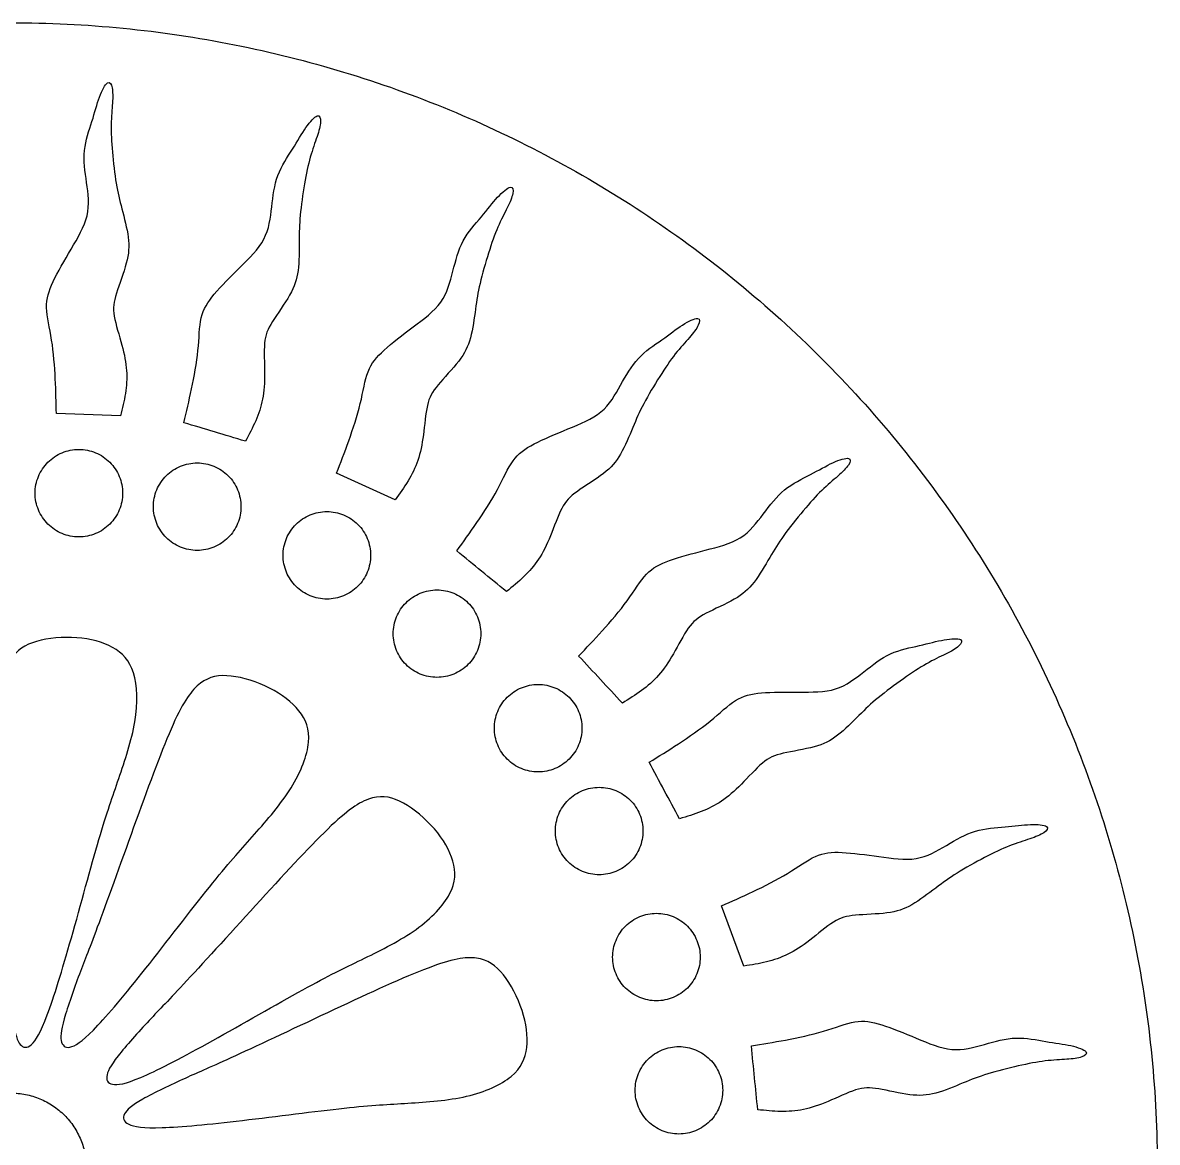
# Model space of a CAD drawing. Header units: millimetres. Extents: x -91 to 91, y -103 to 91.
# Drawn here: x -61.3 to -32.01, y 62.29 to 91.21 of the extents above; entities that cross this region are included whole.
import ezdxf

# ---------------------------------------------------------------- set-up
doc = ezdxf.new("R2010")
doc.units = ezdxf.units.MM
doc.header["$MEASUREMENT"] = 0
doc.layers.add('DV1_Layer_1', color=7, linetype='Continuous')

msp = doc.modelspace()

# ---------------------------------------------------------------- linework, layer by layer
at = {"layer": 'DV1_Layer_1', "color": 5, "linetype": 'Continuous'}
for p, q in [((-58.775, 81.055), (-60.432, 81.115)), ((-42.684, 66.845), (-43.263, 68.399))]:
    msp.add_line(p, q, dxfattribs=at)
for points in [[(-32.01, 61.61), (-32.01, 63.547), (-32.392, 67.422), (-34.087, 73.01), (-36.84, 78.161), (-40.545, 82.675), (-45.059, 86.38), (-50.21, 89.133), (-55.798, 90.828), (-61.61, 91.4), (-67.422, 90.828), (-73.01, 89.133), (-78.16, 86.38), (-82.675, 82.675), (-86.38, 78.161), (-89.132, 73.01), (-90.828, 67.422), (-91.4, 61.61), (-90.828, 55.798), (-89.132, 50.21), (-86.38, 45.059), (-82.675, 40.545), (-78.16, 36.84), (-73.01, 34.087), (-67.422, 32.392), (-61.61, 31.82), (-55.798, 32.392), (-50.21, 34.087), (-45.059, 36.84), (-40.545, 40.545), (-36.84, 45.059), (-34.087, 50.21), (-32.392, 55.798), (-32.01, 59.673), (-32.01, 61.61)], [(-60.462, 82.01), (-60.479, 82.332), (-60.532, 83.051), (-60.751, 83.89), (-60.572, 84.469), (-60.053, 85.367), (-59.534, 86.225), (-59.653, 87.084), (-59.773, 87.922), (-59.494, 88.681), (-59.334, 89.32), (-59.094, 89.759), (-58.975, 89.559), (-58.975, 89.16), (-59.034, 88.601), (-58.995, 87.902), (-58.895, 87.004), (-58.755, 86.445), (-58.535, 85.627), (-58.575, 85.048), (-58.935, 84.149), (-58.995, 83.69), (-58.715, 82.852), (-58.595, 82.213), (-58.635, 81.634), (-58.728, 81.248), (-58.775, 81.055)], [(-60.432, 81.115), (-60.439, 81.401), (-60.445, 81.687), (-60.462, 82.01)], [(-57.141, 80.879), (-57.075, 81.157), (-57.009, 81.436), (-56.943, 81.752)], [(-55.554, 80.4), (-56.083, 80.559), (-56.612, 80.719), (-57.141, 80.879)], [(-53.198, 79.575), (-53.095, 79.842), (-52.991, 80.109), (-52.883, 80.413)], [(-58.723, 79.058), (-58.723, 79.132), (-58.738, 79.28), (-58.803, 79.493), (-58.908, 79.69), (-59.049, 79.862), (-59.221, 80.004), (-59.418, 80.109), (-59.631, 80.174), (-59.853, 80.195), (-60.075, 80.174), (-60.288, 80.109), (-60.485, 80.004), (-60.657, 79.862), (-60.798, 79.69), (-60.903, 79.493), (-60.968, 79.28), (-60.99, 79.058), (-60.968, 78.837), (-60.903, 78.623), (-60.798, 78.427), (-60.657, 78.254), (-60.485, 78.113), (-60.288, 78.008), (-60.075, 77.943), (-59.853, 77.921), (-59.631, 77.943), (-59.418, 78.008), (-59.221, 78.113), (-59.049, 78.254), (-58.908, 78.427), (-58.803, 78.623), (-58.738, 78.837), (-58.723, 78.984), (-58.723, 79.058)], [(-55.754, 78.278), (-55.725, 78.346), (-55.682, 78.488), (-55.66, 78.71), (-55.682, 78.932), (-55.747, 79.145), (-55.852, 79.342), (-55.993, 79.515), (-56.166, 79.656), (-56.362, 79.761), (-56.575, 79.826), (-56.797, 79.848), (-57.019, 79.826), (-57.232, 79.761), (-57.429, 79.656), (-57.601, 79.514), (-57.743, 79.342), (-57.848, 79.145), (-57.913, 78.932), (-57.935, 78.71), (-57.912, 78.489), (-57.848, 78.275), (-57.743, 78.079), (-57.601, 77.906), (-57.429, 77.765), (-57.232, 77.66), (-57.019, 77.595), (-56.797, 77.573), (-56.575, 77.595), (-56.362, 77.66), (-56.166, 77.765), (-55.993, 77.906), (-55.852, 78.079), (-55.782, 78.21), (-55.754, 78.278)], [(-51.69, 78.885), (-52.193, 79.115), (-52.695, 79.345), (-53.198, 79.575)], [(-52.406, 77.021), (-52.378, 77.089), (-52.335, 77.232), (-52.313, 77.453), (-52.335, 77.675), (-52.4, 77.889), (-52.505, 78.085), (-52.646, 78.258), (-52.818, 78.399), (-53.015, 78.504), (-53.228, 78.569), (-53.45, 78.591), (-53.672, 78.569), (-53.885, 78.504), (-54.082, 78.399), (-54.254, 78.258), (-54.395, 78.085), (-54.5, 77.889), (-54.565, 77.675), (-54.587, 77.453), (-54.565, 77.232), (-54.5, 77.018), (-54.395, 76.822), (-54.254, 76.649), (-54.082, 76.508), (-53.885, 76.403), (-53.672, 76.338), (-53.45, 76.316), (-53.228, 76.338), (-53.015, 76.403), (-52.818, 76.508), (-52.646, 76.649), (-52.504, 76.822), (-52.435, 76.953), (-52.406, 77.021)], [(-50.095, 77.566), (-49.927, 77.798), (-49.76, 78.03), (-49.578, 78.297)], [(-48.812, 76.516), (-49.24, 76.866), (-49.667, 77.216), (-50.095, 77.566)], [(-49.808, 74.632), (-49.756, 74.684), (-49.661, 74.799), (-49.556, 74.996), (-49.492, 75.209), (-49.47, 75.431), (-49.492, 75.653), (-49.556, 75.866), (-49.661, 76.063), (-49.803, 76.235), (-49.975, 76.377), (-50.172, 76.482), (-50.385, 76.546), (-50.607, 76.568), (-50.829, 76.546), (-51.042, 76.482), (-51.239, 76.377), (-51.411, 76.235), (-51.553, 76.063), (-51.658, 75.866), (-51.722, 75.653), (-51.744, 75.431), (-51.722, 75.209), (-51.658, 74.996), (-51.553, 74.799), (-51.411, 74.627), (-51.239, 74.485), (-51.042, 74.38), (-50.829, 74.316), (-50.607, 74.294), (-50.385, 74.316), (-50.172, 74.38), (-49.975, 74.485), (-49.86, 74.58), (-49.808, 74.632)], [(-46.951, 74.852), (-46.753, 75.059), (-46.555, 75.266), (-46.339, 75.506)], [(-45.821, 73.638), (-46.198, 74.043), (-46.574, 74.448), (-46.951, 74.852)], [(-47.197, 72.19), (-47.144, 72.242), (-47.05, 72.357), (-46.945, 72.554), (-46.88, 72.767), (-46.859, 72.989), (-46.88, 73.211), (-46.945, 73.424), (-47.05, 73.621), (-47.192, 73.793), (-47.364, 73.934), (-47.56, 74.039), (-47.774, 74.104), (-47.995, 74.126), (-48.217, 74.104), (-48.431, 74.039), (-48.627, 73.934), (-48.799, 73.793), (-48.941, 73.621), (-49.046, 73.424), (-49.111, 73.211), (-49.132, 72.989), (-49.111, 72.767), (-49.046, 72.554), (-48.941, 72.357), (-48.799, 72.185), (-48.627, 72.043), (-48.431, 71.938), (-48.217, 71.874), (-47.995, 71.852), (-47.774, 71.874), (-47.56, 71.938), (-47.364, 72.043), (-47.249, 72.138), (-47.197, 72.19)], [(-45.13, 72.11), (-44.886, 72.26), (-44.642, 72.41), (-44.372, 72.587)], [(-44.346, 70.648), (-44.607, 71.136), (-44.868, 71.623), (-45.13, 72.11)], [(-45.987, 69.289), (-45.919, 69.318), (-45.788, 69.388), (-45.615, 69.529), (-45.474, 69.701), (-45.369, 69.898), (-45.304, 70.111), (-45.282, 70.333), (-45.304, 70.555), (-45.369, 70.768), (-45.474, 70.965), (-45.615, 71.137), (-45.788, 71.278), (-45.985, 71.383), (-46.198, 71.448), (-46.42, 71.47), (-46.641, 71.448), (-46.855, 71.383), (-47.051, 71.279), (-47.224, 71.137), (-47.365, 70.965), (-47.47, 70.768), (-47.535, 70.555), (-47.557, 70.333), (-47.535, 70.111), (-47.47, 69.898), (-47.365, 69.701), (-47.224, 69.529), (-47.051, 69.388), (-46.855, 69.283), (-46.641, 69.218), (-46.42, 69.196), (-46.198, 69.218), (-46.056, 69.261), (-45.987, 69.289)], [(-43.263, 68.399), (-43.001, 68.515), (-42.74, 68.63), (-42.448, 68.769)], [(-44.509, 66.034), (-44.441, 66.062), (-44.31, 66.132), (-44.137, 66.273), (-43.996, 66.446), (-43.891, 66.642), (-43.826, 66.856), (-43.804, 67.077), (-43.826, 67.299), (-43.891, 67.512), (-43.996, 67.709), (-44.137, 67.882), (-44.31, 68.023), (-44.506, 68.128), (-44.72, 68.193), (-44.941, 68.215), (-45.163, 68.193), (-45.376, 68.128), (-45.573, 68.023), (-45.746, 67.882), (-45.887, 67.709), (-45.992, 67.512), (-46.057, 67.299), (-46.079, 67.077), (-46.057, 66.856), (-45.992, 66.642), (-45.887, 66.446), (-45.746, 66.273), (-45.573, 66.132), (-45.376, 66.027), (-45.163, 65.962), (-44.941, 65.94), (-44.72, 65.962), (-44.577, 66.005), (-44.509, 66.034)], [(-44.361, 62.507), (-44.287, 62.507), (-44.139, 62.522), (-43.926, 62.586), (-43.73, 62.692), (-43.557, 62.833), (-43.416, 63.005), (-43.311, 63.202), (-43.246, 63.415), (-43.224, 63.637), (-43.246, 63.859), (-43.311, 64.072), (-43.416, 64.269), (-43.557, 64.441), (-43.73, 64.582), (-43.926, 64.688), (-44.139, 64.752), (-44.361, 64.774), (-44.583, 64.752), (-44.796, 64.688), (-44.993, 64.582), (-45.165, 64.441), (-45.307, 64.269), (-45.412, 64.072), (-45.477, 63.859), (-45.498, 63.637), (-45.477, 63.415), (-45.412, 63.202), (-45.307, 63.005), (-45.165, 62.833), (-44.993, 62.692), (-44.796, 62.586), (-44.583, 62.522), (-44.435, 62.507), (-44.361, 62.507)], [(-42.49, 64.785), (-42.207, 64.83), (-41.924, 64.875), (-41.607, 64.936)], [(-42.325, 63.135), (-42.38, 63.685), (-42.435, 64.235), (-42.49, 64.785)], [(-59.653, 61.61), (-59.653, 61.738), (-59.678, 61.994), (-59.791, 62.363), (-59.973, 62.704), (-60.217, 63.002), (-60.516, 63.247), (-60.856, 63.429), (-61.226, 63.541), (-61.61, 63.579), (-61.994, 63.541), (-62.363, 63.429), (-62.704, 63.247), (-63.002, 63.002), (-63.247, 62.704), (-63.429, 62.363), (-63.541, 61.994), (-63.579, 61.61), (-63.541, 61.226), (-63.429, 60.856), (-63.247, 60.516), (-63.002, 60.217), (-62.704, 59.973), (-62.363, 59.791), (-61.994, 59.679), (-61.61, 59.641), (-61.226, 59.679), (-60.856, 59.791), (-60.516, 59.973), (-60.217, 60.217), (-59.973, 60.516), (-59.791, 60.856), (-59.678, 61.226), (-59.653, 61.482), (-59.653, 61.61)]]:
    msp.add_open_spline(points, degree=3, dxfattribs=at)
for points, knots in [([(-56.943, 81.752), (-56.877, 82.068), (-56.811, 82.423), (-56.746, 83.066), (-56.746, 83.355), (-56.692, 83.585), (-56.638, 83.815), (-56.531, 83.987), (-56.356, 84.195), (-56.181, 84.404), (-55.938, 84.649), (-55.696, 84.889), (-55.454, 85.128), (-55.214, 85.361), (-54.94, 85.88), (-54.906, 86.167), (-54.873, 86.451), (-54.839, 86.735), (-54.807, 87.015), (-54.714, 87.266), (-54.62, 87.517), (-54.466, 87.737), (-54.336, 87.944), (-54.206, 88.151), (-53.995, 88.536), (-53.766, 88.778), (-53.63, 88.825), (-53.608, 88.751), (-53.62, 88.547), (-53.654, 88.419), (-53.755, 88.115), (-53.821, 87.94), (-53.934, 87.536), (-53.98, 87.307), (-54.026, 87.044), (-54.071, 86.78), (-54.114, 86.482), (-54.161, 85.992), (-54.163, 85.8), (-54.163, 85.563), (-54.164, 85.326), (-54.162, 85.043), (-54.223, 84.577), (-54.285, 84.394), (-54.411, 84.173), (-54.538, 83.952), (-54.73, 83.692), (-54.855, 83.491), (-54.98, 83.29), (-55.039, 83.147), (-55.058, 82.929), (-55.078, 82.71), (-55.059, 82.416), (-55.057, 82.161), (-55.055, 81.906), (-55.07, 81.69), (-55.109, 81.49), (-55.148, 81.291), (-55.21, 81.107), (-55.288, 80.928), (-55.366, 80.749), (-55.46, 80.575), (-55.554, 80.4)], [0, 0, 0, 0, 0.037037, 0.037037, 0.0740741, 0.0740741, 0.0740741, 0.1111111, 0.1111111, 0.1111111, 0.1481481, 0.1481481, 0.1481481, 0.1851852, 0.1851852, 0.2222222, 0.2222222, 0.2222222, 0.2592593, 0.2592593, 0.2592593, 0.2962963, 0.2962963, 0.2962963, 0.3333333, 0.3703704, 0.3703704, 0.4074074, 0.4074074, 0.4444444, 0.4444444, 0.4814815, 0.4814815, 0.5185185, 0.5185185, 0.5185185, 0.5555556, 0.5555556, 0.5925926, 0.5925926, 0.5925926, 0.6296296, 0.6296296, 0.6666667, 0.6666667, 0.6666667, 0.7037037, 0.7037037, 0.7037037, 0.7407407, 0.7407407, 0.7407407, 0.7777778, 0.7777778, 0.7777778, 0.8148148, 0.8148148, 0.8148148, 0.8518519, 0.8518519, 0.8518519, 0.8888889, 0.8888889, 0.8888889, 0.8888889]), ([(-52.883, 80.413), (-52.775, 80.718), (-52.662, 81.06), (-52.51, 81.688), (-52.47, 81.975), (-52.386, 82.195), (-52.302, 82.416), (-52.173, 82.572), (-51.971, 82.754), (-51.769, 82.937), (-51.495, 83.148), (-51.223, 83.352), (-50.951, 83.556), (-50.681, 83.755), (-50.51, 83.993), (-50.339, 84.232), (-50.194, 84.792), (-50.054, 85.339), (-49.928, 85.574), (-49.801, 85.81), (-49.618, 86.008), (-49.462, 86.195), (-49.305, 86.382), (-49.174, 86.559), (-49.044, 86.699), (-48.914, 86.84), (-48.784, 86.945), (-48.713, 86.959), (-48.643, 86.973), (-48.631, 86.896), (-48.651, 86.796), (-48.671, 86.696), (-48.722, 86.573), (-48.862, 86.286), (-48.952, 86.121), (-49.035, 85.929), (-49.119, 85.736), (-49.196, 85.516), (-49.276, 85.261), (-49.356, 85.006), (-49.44, 84.717), (-49.496, 84.477), (-49.552, 84.238), (-49.58, 84.048), (-49.646, 83.578), (-49.682, 83.298), (-49.744, 83.071), (-49.805, 82.844), (-49.891, 82.671), (-50.047, 82.469), (-50.203, 82.267), (-50.428, 82.036), (-50.579, 81.854), (-50.73, 81.672), (-50.807, 81.538), (-50.856, 81.324), (-50.905, 81.11), (-50.926, 80.816), (-50.959, 80.563), (-50.992, 80.31), (-51.036, 80.098), (-51.102, 79.906), (-51.167, 79.713), (-51.253, 79.54), (-51.355, 79.373), (-51.456, 79.206), (-51.573, 79.046), (-51.69, 78.885)], [0, 0, 0, 0, 0.037037, 0.037037, 0.0740741, 0.0740741, 0.0740741, 0.1111111, 0.1111111, 0.1111111, 0.1481481, 0.1481481, 0.1481481, 0.1851852, 0.1851852, 0.1851852, 0.2222222, 0.2592593, 0.2592593, 0.2592593, 0.2962963, 0.2962963, 0.2962963, 0.3333333, 0.3333333, 0.3333333, 0.3703704, 0.3703704, 0.3703704, 0.4074074, 0.4074074, 0.4074074, 0.4444444, 0.4444444, 0.4814815, 0.4814815, 0.4814815, 0.5185185, 0.5185185, 0.5185185, 0.5555556, 0.5555556, 0.5555556, 0.5925926, 0.5925926, 0.6296296, 0.6296296, 0.6296296, 0.6666667, 0.6666667, 0.6666667, 0.7037037, 0.7037037, 0.7037037, 0.7407407, 0.7407407, 0.7407407, 0.7777778, 0.7777778, 0.7777778, 0.8148148, 0.8148148, 0.8148148, 0.8518519, 0.8518519, 0.8518519, 0.8888889, 0.8888889, 0.8888889, 0.8888889]), ([(-49.578, 78.297), (-49.396, 78.564), (-49.199, 78.866), (-49.046, 79.151), (-48.893, 79.435), (-48.782, 79.702), (-48.644, 79.894), (-48.507, 80.086), (-48.342, 80.204), (-48.101, 80.329), (-47.859, 80.455), (-47.54, 80.589), (-47.225, 80.717), (-46.91, 80.846), (-46.599, 80.969), (-46.373, 81.157), (-46.147, 81.345), (-46.006, 81.597), (-45.867, 81.846), (-45.727, 82.095), (-45.59, 82.342), (-45.226, 82.734), (-44.999, 82.879), (-44.799, 83.02), (-44.6, 83.161), (-44.429, 83.299), (-44.267, 83.401), (-44.106, 83.504), (-43.954, 83.573), (-43.81, 83.564), (-43.818, 83.487), (-43.863, 83.395), (-43.907, 83.303), (-43.988, 83.197), (-44.092, 83.076), (-44.197, 82.955), (-44.325, 82.819), (-44.584, 82.489), (-44.715, 82.295), (-44.857, 82.069), (-45, 81.843), (-45.154, 81.585), (-45.384, 81.15), (-45.46, 80.973), (-45.551, 80.754), (-45.642, 80.535), (-45.749, 80.273), (-45.983, 79.866), (-46.11, 79.721), (-46.514, 79.409), (-46.791, 79.243), (-46.983, 79.105), (-47.176, 78.967), (-47.284, 78.857), (-47.386, 78.663), (-47.488, 78.468), (-47.582, 78.19), (-47.678, 77.953), (-47.774, 77.717), (-47.871, 77.523), (-47.983, 77.353), (-48.096, 77.184), (-48.223, 77.038), (-48.364, 76.903), (-48.504, 76.767), (-48.658, 76.641), (-48.812, 76.516)], [0, 0, 0, 0, 0.037037, 0.037037, 0.037037, 0.0740741, 0.0740741, 0.0740741, 0.1111111, 0.1111111, 0.1111111, 0.1481481, 0.1481481, 0.1481481, 0.1851852, 0.1851852, 0.1851852, 0.2222222, 0.2222222, 0.2222222, 0.2592593, 0.2592593, 0.2962963, 0.2962963, 0.2962963, 0.3333333, 0.3333333, 0.3333333, 0.3703704, 0.3703704, 0.4074074, 0.4074074, 0.4074074, 0.4444444, 0.4444444, 0.4444444, 0.4814815, 0.4814815, 0.5185185, 0.5185185, 0.5185185, 0.5555556, 0.5555556, 0.5925926, 0.5925926, 0.5925926, 0.6296296, 0.6296296, 0.6666667, 0.6666667, 0.7037037, 0.7037037, 0.7037037, 0.7407407, 0.7407407, 0.7407407, 0.7777778, 0.7777778, 0.7777778, 0.8148148, 0.8148148, 0.8148148, 0.8518519, 0.8518519, 0.8518519, 0.8888889, 0.8888889, 0.8888889, 0.8888889]), ([(-46.339, 75.506), (-46.123, 75.746), (-45.887, 76.019), (-45.697, 76.28), (-45.506, 76.541), (-45.36, 76.791), (-45.198, 76.963), (-45.036, 77.134), (-44.857, 77.228), (-44.6, 77.32), (-44.344, 77.412), (-44.01, 77.501), (-43.68, 77.586), (-43.351, 77.671), (-43.026, 77.751), (-42.528, 78.061), (-42.353, 78.292), (-42.182, 78.52), (-42.01, 78.748), (-41.841, 78.974), (-41.426, 79.313), (-41.182, 79.426), (-40.965, 79.539), (-40.749, 79.652), (-40.561, 79.765), (-40.387, 79.845), (-40.212, 79.925), (-40.052, 79.972), (-39.982, 79.958), (-39.911, 79.944), (-39.93, 79.868), (-39.987, 79.784), (-40.043, 79.699), (-40.137, 79.605), (-40.257, 79.499), (-40.377, 79.393), (-40.523, 79.275), (-40.674, 79.13), (-40.824, 78.984), (-40.979, 78.81), (-41.151, 78.605), (-41.323, 78.4), (-41.511, 78.165), (-41.655, 77.965), (-41.798, 77.765), (-41.897, 77.6), (-42.017, 77.396), (-42.137, 77.191), (-42.278, 76.946), (-42.565, 76.574), (-42.857, 76.32), (-43.45, 76.066), (-43.869, 75.845), (-43.991, 75.751), (-44.245, 75.393), (-44.377, 75.13), (-44.504, 74.909), (-44.631, 74.688), (-44.753, 74.509), (-44.887, 74.356), (-45.022, 74.203), (-45.167, 74.076), (-45.325, 73.961), (-45.483, 73.845), (-45.652, 73.742), (-45.821, 73.638)], [0, 0, 0, 0, 0.037037, 0.037037, 0.037037, 0.0740741, 0.0740741, 0.0740741, 0.1111111, 0.1111111, 0.1111111, 0.1481481, 0.1481481, 0.1481481, 0.1851852, 0.1851852, 0.2222222, 0.2222222, 0.2222222, 0.2592593, 0.2592593, 0.2962963, 0.2962963, 0.2962963, 0.3333333, 0.3333333, 0.3333333, 0.3703704, 0.3703704, 0.3703704, 0.4074074, 0.4074074, 0.4074074, 0.4444444, 0.4444444, 0.4444444, 0.4814815, 0.4814815, 0.4814815, 0.5185185, 0.5185185, 0.5185185, 0.5555556, 0.5555556, 0.5555556, 0.5925926, 0.5925926, 0.5925926, 0.6296296, 0.6296296, 0.6666667, 0.7037037, 0.7037037, 0.7407407, 0.7407407, 0.7777778, 0.7777778, 0.7777778, 0.8148148, 0.8148148, 0.8148148, 0.8518519, 0.8518519, 0.8518519, 0.8888889, 0.8888889, 0.8888889, 0.8888889]), ([(-61.656, 68.042), (-61.683, 68.744), (-61.789, 70.913), (-61.909, 73.808), (-61.67, 74.866), (-61.031, 75.285), (-59.873, 75.385), (-58.915, 75.125), (-58.356, 74.547), (-58.316, 73.189), (-58.835, 71.632), (-59.274, 70.414), (-60.073, 67.419), (-60.711, 65.343), (-61.091, 64.704), (-61.39, 64.744), (-61.55, 65.243), (-61.603, 66.215), (-61.616, 66.618), (-61.63, 67.02), (-61.63, 67.34), (-61.656, 68.042)], [0, 0, 0, 0, 0.055556, 0.111111, 0.166667, 0.222222, 0.277778, 0.333333, 0.388889, 0.444444, 0.5, 0.555556, 0.611111, 0.666667, 0.722222, 0.777778, 0.833333, 0.888889, 0.888889, 0.888889, 1, 1, 1, 1]), ([(-44.372, 72.587), (-44.102, 72.764), (-43.805, 72.968), (-43.554, 73.172), (-43.303, 73.376), (-43.099, 73.581), (-42.698, 73.83), (-42.501, 73.876), (-42.229, 73.9), (-41.958, 73.923), (-41.612, 73.925), (-41.272, 73.923), (-40.932, 73.921), (-40.598, 73.916), (-40.036, 74.09), (-39.809, 74.269), (-39.361, 74.623), (-39.14, 74.798), (-38.653, 75.021), (-38.388, 75.068), (-37.912, 75.176), (-37.701, 75.238), (-37.512, 75.271), (-37.324, 75.304), (-37.157, 75.309), (-37.092, 75.277), (-37.028, 75.246), (-37.065, 75.178), (-37.141, 75.11), (-37.217, 75.042), (-37.332, 74.975), (-37.475, 74.903), (-37.618, 74.831), (-37.789, 74.755), (-37.972, 74.652), (-38.154, 74.549), (-38.349, 74.42), (-38.567, 74.266), (-38.785, 74.111), (-39.027, 73.932), (-39.217, 73.775), (-39.406, 73.618), (-39.544, 73.484), (-39.88, 73.149), (-40.078, 72.948), (-40.264, 72.805), (-40.45, 72.661), (-40.624, 72.575), (-40.87, 72.509), (-41.116, 72.442), (-41.435, 72.394), (-41.666, 72.341), (-41.896, 72.287), (-42.039, 72.227), (-42.207, 72.086), (-42.375, 71.946), (-42.57, 71.724), (-42.749, 71.543), (-42.928, 71.361), (-43.092, 71.219), (-43.429, 70.991), (-43.602, 70.906), (-43.784, 70.834), (-43.966, 70.763), (-44.156, 70.706), (-44.346, 70.648)], [0, 0, 0, 0, 0.037037, 0.037037, 0.037037, 0.0740741, 0.0740741, 0.1111111, 0.1111111, 0.1111111, 0.1481481, 0.1481481, 0.1481481, 0.1851852, 0.1851852, 0.2222222, 0.2222222, 0.2592593, 0.2592593, 0.2962963, 0.2962963, 0.3333333, 0.3333333, 0.3333333, 0.3703704, 0.3703704, 0.3703704, 0.4074074, 0.4074074, 0.4074074, 0.4444444, 0.4444444, 0.4444444, 0.4814815, 0.4814815, 0.4814815, 0.5185185, 0.5185185, 0.5185185, 0.5555556, 0.5555556, 0.5555556, 0.5925926, 0.5925926, 0.6296296, 0.6296296, 0.6296296, 0.6666667, 0.6666667, 0.6666667, 0.7037037, 0.7037037, 0.7037037, 0.7407407, 0.7407407, 0.7407407, 0.7777778, 0.7777778, 0.7777778, 0.8148148, 0.8148148, 0.8518519, 0.8518519, 0.8518519, 0.8888889, 0.8888889, 0.8888889, 0.8888889]), ([(-59.332, 67.965), (-59.088, 68.624), (-58.722, 69.647), (-58.373, 70.611), (-58.024, 71.576), (-57.691, 72.483), (-57.421, 73.084), (-57.15, 73.685), (-56.941, 73.98), (-56.712, 74.152), (-56.483, 74.323), (-56.232, 74.371), (-55.923, 74.336), (-55.613, 74.301), (-55.243, 74.184), (-54.612, 73.865), (-54.35, 73.663), (-54.17, 73.437), (-53.99, 73.211), (-53.892, 72.962), (-53.923, 72.625), (-53.954, 72.289), (-54.115, 71.866), (-54.375, 71.448), (-54.634, 71.029), (-54.993, 70.616), (-55.642, 69.884), (-55.933, 69.565), (-56.392, 68.995), (-56.851, 68.425), (-57.479, 67.605), (-58.024, 66.916), (-58.568, 66.227), (-59.03, 65.669), (-59.36, 65.316), (-59.69, 64.962), (-59.888, 64.814), (-60.174, 64.716), (-60.261, 64.767), (-60.297, 64.879), (-60.333, 64.991), (-60.319, 65.165), (-60.143, 65.798), (-59.982, 66.257), (-59.84, 66.634), (-59.698, 67.012), (-59.576, 67.307), (-59.332, 67.965)], [0, 0, 0, 0, 0.055556, 0.055556, 0.055556, 0.111111, 0.111111, 0.111111, 0.166667, 0.166667, 0.166667, 0.222222, 0.222222, 0.222222, 0.277778, 0.277778, 0.333333, 0.333333, 0.333333, 0.388889, 0.388889, 0.388889, 0.444444, 0.444444, 0.444444, 0.5, 0.5, 0.555556, 0.555556, 0.555556, 0.611111, 0.611111, 0.611111, 0.666667, 0.666667, 0.666667, 0.722222, 0.722222, 0.777778, 0.777778, 0.777778, 0.833333, 0.833333, 0.888889, 0.888889, 0.888889, 1, 1, 1, 1]), ([(-57.061, 66.474), (-56.583, 66.989), (-55.854, 67.794), (-55.162, 68.551), (-54.47, 69.309), (-53.816, 70.02), (-52.856, 70.923), (-52.55, 71.116), (-52.273, 71.187), (-51.995, 71.257), (-51.746, 71.205), (-51.473, 71.055), (-51.2, 70.904), (-50.903, 70.655), (-50.442, 70.118), (-50.278, 69.831), (-50.198, 69.554), (-50.118, 69.276), (-50.122, 69.008), (-50.28, 68.709), (-50.438, 68.41), (-50.748, 68.081), (-51.548, 67.507), (-52.037, 67.262), (-52.917, 66.834), (-53.308, 66.65), (-53.95, 66.3), (-54.593, 65.949), (-55.487, 65.432), (-56.254, 65.003), (-57.021, 64.575), (-57.661, 64.236), (-58.101, 64.037), (-58.541, 63.837), (-58.781, 63.775), (-58.931, 63.785), (-59.082, 63.794), (-59.143, 63.874), (-59.133, 63.992), (-59.124, 64.109), (-59.044, 64.265), (-58.842, 64.524), (-58.639, 64.782), (-58.315, 65.145), (-58.039, 65.439), (-57.764, 65.733), (-57.538, 65.959), (-57.061, 66.474)], [0, 0, 0, 0, 0.055556, 0.055556, 0.055556, 0.111111, 0.111111, 0.166667, 0.166667, 0.166667, 0.222222, 0.222222, 0.222222, 0.277778, 0.277778, 0.333333, 0.333333, 0.333333, 0.388889, 0.388889, 0.388889, 0.444444, 0.444444, 0.5, 0.5, 0.555556, 0.555556, 0.555556, 0.611111, 0.611111, 0.611111, 0.666667, 0.666667, 0.666667, 0.722222, 0.722222, 0.722222, 0.777778, 0.777778, 0.777778, 0.833333, 0.833333, 0.833333, 0.888889, 0.888889, 0.888889, 1, 1, 1, 1]), ([(-42.448, 68.769), (-42.156, 68.908), (-41.834, 69.07), (-41.558, 69.239), (-41.282, 69.407), (-41.052, 69.582), (-40.836, 69.678), (-40.62, 69.775), (-40.419, 69.793), (-40.147, 69.78), (-39.875, 69.767), (-39.532, 69.721), (-38.859, 69.626), (-38.528, 69.575), (-38.238, 69.623), (-37.949, 69.671), (-37.699, 69.818), (-37.453, 69.963), (-37.207, 70.108), (-36.965, 70.252), (-36.708, 70.329), (-36.452, 70.406), (-36.183, 70.417), (-35.697, 70.46), (-35.48, 70.492), (-35.288, 70.5), (-35.097, 70.507), (-34.931, 70.489), (-34.871, 70.449), (-34.811, 70.409), (-34.857, 70.347), (-34.942, 70.29), (-35.027, 70.233), (-35.149, 70.183), (-35.301, 70.131), (-35.452, 70.079), (-35.632, 70.026), (-35.827, 69.949), (-36.022, 69.872), (-36.232, 69.77), (-36.469, 69.647), (-36.706, 69.523), (-36.97, 69.378), (-37.179, 69.248), (-37.388, 69.118), (-37.542, 69.004), (-37.921, 68.718), (-38.145, 68.546), (-38.552, 68.312), (-38.736, 68.25), (-38.989, 68.218), (-39.242, 68.185), (-39.564, 68.181), (-39.8, 68.159), (-40.036, 68.137), (-40.185, 68.097), (-40.371, 67.98), (-40.556, 67.864), (-40.779, 67.671), (-40.981, 67.515), (-41.183, 67.359), (-41.364, 67.241), (-41.547, 67.151), (-41.729, 67.061), (-41.913, 66.999), (-42.102, 66.953), (-42.292, 66.907), (-42.488, 66.876), (-42.684, 66.845)], [0, 0, 0, 0, 0.037037, 0.037037, 0.037037, 0.0740741, 0.0740741, 0.0740741, 0.1111111, 0.1111111, 0.1111111, 0.1481481, 0.1481481, 0.1851852, 0.1851852, 0.1851852, 0.2222222, 0.2222222, 0.2222222, 0.2592593, 0.2592593, 0.2592593, 0.2962963, 0.2962963, 0.3333333, 0.3333333, 0.3333333, 0.3703704, 0.3703704, 0.3703704, 0.4074074, 0.4074074, 0.4074074, 0.4444444, 0.4444444, 0.4444444, 0.4814815, 0.4814815, 0.4814815, 0.5185185, 0.5185185, 0.5185185, 0.5555556, 0.5555556, 0.5555556, 0.5925926, 0.5925926, 0.6296296, 0.6296296, 0.6666667, 0.6666667, 0.6666667, 0.7037037, 0.7037037, 0.7037037, 0.7407407, 0.7407407, 0.7407407, 0.7777778, 0.7777778, 0.7777778, 0.8148148, 0.8148148, 0.8148148, 0.8518519, 0.8518519, 0.8518519, 0.8888889, 0.8888889, 0.8888889, 0.8888889]), ([(-55.81, 64.528), (-55.171, 64.821), (-54.19, 65.285), (-53.261, 65.72), (-52.332, 66.156), (-51.455, 66.562), (-50.839, 66.795), (-50.223, 67.029), (-49.866, 67.09), (-49.583, 67.049), (-49.299, 67.008), (-48.878, 66.722), (-48.343, 65.69), (-48.258, 65.034), (-48.323, 64.459), (-48.43, 64.213), (-48.95, 63.782), (-49.363, 63.597), (-49.842, 63.484), (-50.322, 63.372), (-50.867, 63.334), (-51.356, 63.304), (-51.844, 63.275), (-52.275, 63.255), (-53.003, 63.176), (-53.73, 63.098), (-54.754, 62.962), (-55.627, 62.86), (-56.499, 62.758), (-57.22, 62.69), (-58.186, 62.657), (-58.431, 62.693), (-58.702, 62.825), (-58.728, 62.923), (-58.675, 63.028), (-58.621, 63.133), (-58.488, 63.246), (-57.916, 63.569), (-57.477, 63.779), (-57.11, 63.946), (-56.743, 64.112), (-56.448, 64.234), (-55.81, 64.528)], [0, 0, 0, 0, 0.055556, 0.055556, 0.055556, 0.111111, 0.111111, 0.111111, 0.166667, 0.166667, 0.166667, 0.222222, 0.277778, 0.333333, 0.333333, 0.388889, 0.388889, 0.444444, 0.444444, 0.444444, 0.5, 0.5, 0.5, 0.555556, 0.555556, 0.555556, 0.611111, 0.611111, 0.611111, 0.666667, 0.666667, 0.722222, 0.722222, 0.777778, 0.777778, 0.777778, 0.833333, 0.833333, 0.888889, 0.888889, 0.888889, 1, 1, 1, 1]), ([(-41.607, 64.936), (-41.289, 64.996), (-40.937, 65.071), (-40.627, 65.163), (-40.318, 65.256), (-40.051, 65.367), (-39.817, 65.405), (-39.584, 65.444), (-39.385, 65.411), (-39.125, 65.328), (-38.865, 65.246), (-38.545, 65.116), (-38.232, 64.984), (-37.918, 64.852), (-37.611, 64.719), (-37.319, 64.692), (-37.026, 64.665), (-36.748, 64.743), (-36.473, 64.821), (-36.198, 64.899), (-35.927, 64.976), (-35.66, 64.986), (-35.392, 64.996), (-35.129, 64.938), (-34.888, 64.897), (-34.648, 64.856), (-34.43, 64.832), (-34.243, 64.79), (-34.056, 64.749), (-33.9, 64.689), (-33.852, 64.635), (-33.804, 64.581), (-33.865, 64.533), (-33.961, 64.5), (-34.057, 64.466), (-34.189, 64.448), (-34.349, 64.437), (-34.508, 64.425), (-34.696, 64.419), (-34.904, 64.394), (-35.112, 64.369), (-35.341, 64.324), (-35.601, 64.265), (-35.862, 64.206), (-36.154, 64.133), (-36.625, 63.988), (-36.803, 63.916), (-37.022, 63.826), (-37.242, 63.735), (-37.502, 63.626), (-37.729, 63.565), (-37.956, 63.504), (-38.149, 63.491), (-38.402, 63.523), (-38.655, 63.556), (-38.967, 63.634), (-39.435, 63.711), (-39.589, 63.71), (-39.798, 63.645), (-40.008, 63.579), (-40.272, 63.449), (-40.507, 63.35), (-40.742, 63.25), (-40.947, 63.182), (-41.346, 63.101), (-41.539, 63.088), (-41.734, 63.091), (-41.93, 63.095), (-42.127, 63.115), (-42.325, 63.135)], [0, 0, 0, 0, 0.037037, 0.037037, 0.037037, 0.0740741, 0.0740741, 0.0740741, 0.1111111, 0.1111111, 0.1111111, 0.1481481, 0.1481481, 0.1481481, 0.1851852, 0.1851852, 0.1851852, 0.2222222, 0.2222222, 0.2222222, 0.2592593, 0.2592593, 0.2592593, 0.2962963, 0.2962963, 0.2962963, 0.3333333, 0.3333333, 0.3333333, 0.3703704, 0.3703704, 0.3703704, 0.4074074, 0.4074074, 0.4074074, 0.4444444, 0.4444444, 0.4444444, 0.4814815, 0.4814815, 0.4814815, 0.5185185, 0.5185185, 0.5185185, 0.5555556, 0.5555556, 0.5925926, 0.5925926, 0.5925926, 0.6296296, 0.6296296, 0.6296296, 0.6666667, 0.6666667, 0.6666667, 0.7037037, 0.7037037, 0.7407407, 0.7407407, 0.7407407, 0.7777778, 0.7777778, 0.7777778, 0.8148148, 0.8148148, 0.8518519, 0.8518519, 0.8518519, 0.8888889, 0.8888889, 0.8888889, 0.8888889])]:
    msp.add_open_spline(points, degree=3, knots=knots, dxfattribs=at)

doc.saveas('drawing.dxf')
